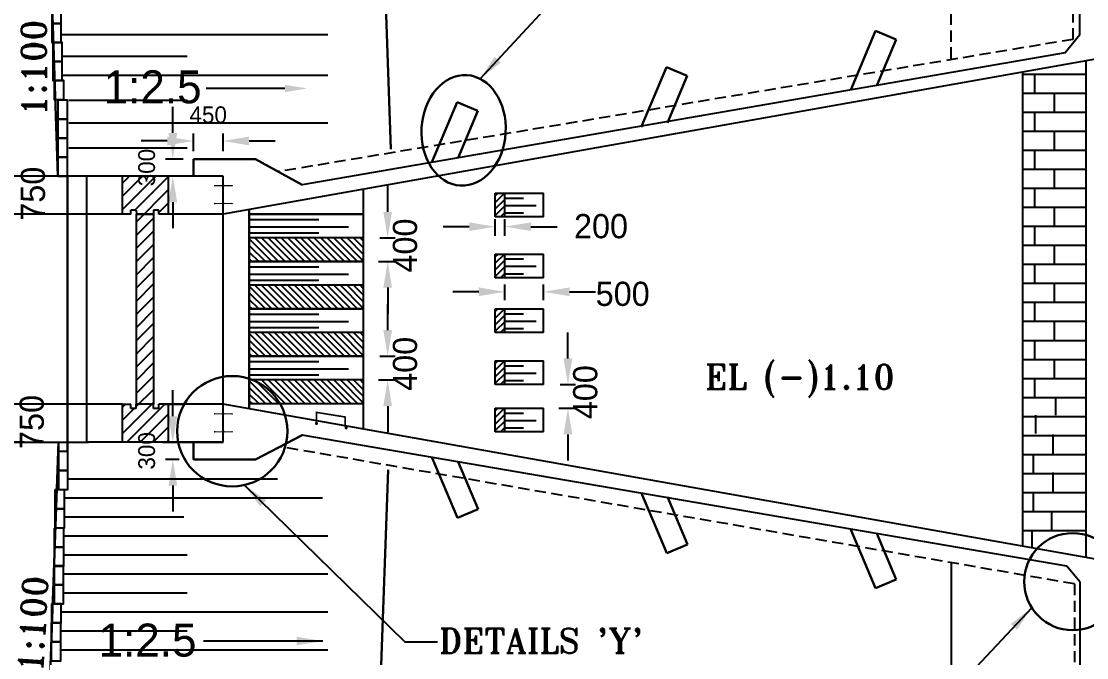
# Model space of a CAD drawing. Extents: x -1206532 to 786809, y -4288605 to 172932.
# Drawn here: x -800876 to -786576, y -4231828 to -4223292 of the extents above; entities that cross this region are included whole.
import ezdxf

# ---------------------------------------------------------------- set-up
doc = ezdxf.new("R2010")
doc.units = 0
doc.header["$LTSCALE"] = 300
doc.header["$MEASUREMENT"] = 0
doc.linetypes.add('DASHED', pattern=[0.75, 0.5, -0.25])
doc.layers.get('DEFPOINTS').update_dxf_attribs({"linetype": 'CONTINUOUS'})
doc.layers.add('LINE', color=7, linetype='CONTINUOUS')
doc.layers.add('Other line', color=7, linetype='CONTINUOUS', lineweight=15)
doc.styles.add('BIG', font='ROMANT.SHX')
doc.dimstyles.new('3', dxfattribs={"dimtxt": 225, "dimasz": 350, "dimexe": 100, "dimexo": 25, "dimgap": 9, "dimtad": 0, "dimdec": 0, "dimzin": 0, "dimdsep": 46, "dimtxsty": 'Standard', "dimcen": 0, "dimclrd": 5, "dimclre": 6, "dimclrt": 1, "dimadec": 0, "dimazin": 0, "dimtfac": 1, "dimtdec": 0, "dimtofl": 0, "dimtmove": 2, "dimatfit": 3, "dimfxl": 1, "dimtolj": 1, "dimtzin": 0, "dimarcsym": 0})

# ---------------------------------------------------------------- blocks, each defined once
blk = doc.blocks.new('*D537')
at = {"layer": 'DEFPOINTS', "color": 0, "lineweight": 30}
for p in [(-801046, -4228429), (-800812, -4228429), (-800812, -4228939)]:
    blk.add_point(p, dxfattribs=at)
at = {"layer": 'LINE', "color": 0, "lineweight": -2}
for p, q in [((-801046, -4228079), (-801046, -4227729)), ((-800837, -4228429), (-801146, -4228429)), ((-800837, -4228939), (-801146, -4228939)), ((-801046, -4229289), (-801046, -4229639))]:
    blk.add_line(p, q, dxfattribs=at)
at = {"layer": 'LINE', "color": 0, "lineweight": 30}
for points in [[(-801104, -4228079), (-800987, -4228079), (-801046, -4228429)], [(-801104, -4229289), (-800987, -4229289), (-801046, -4228939)]]:
    blk.add_solid(points, dxfattribs=at)
at = {"layer": 'LINE', "color": 0, "insert": (-800734, -4228666), "char_height": 325, "attachment_point": 5, "rotation": 90}
blk.add_mtext('\\A1;750', dxfattribs=at)
blk = doc.blocks.new('*D538')
at = {"layer": 'DEFPOINTS', "color": 0, "lineweight": 30}
for p in [(-801030, -4225369), (-800796, -4225369), (-800796, -4225879)]:
    blk.add_point(p, dxfattribs=at)
at = {"layer": 'LINE', "color": 0, "lineweight": -2}
for p, q in [((-801030, -4225019), (-801030, -4224669)), ((-800821, -4225369), (-801130, -4225369)), ((-800821, -4225879), (-801130, -4225879)), ((-801030, -4226229), (-801030, -4226579))]:
    blk.add_line(p, q, dxfattribs=at)
at = {"layer": 'LINE', "color": 0, "lineweight": 30}
for points in [[(-801088, -4225019), (-800972, -4225019), (-801030, -4225369)], [(-801088, -4226229), (-800972, -4226229), (-801030, -4225879)]]:
    blk.add_solid(points, dxfattribs=at)
at = {"layer": 'LINE', "color": 0, "insert": (-800718, -4225605), "char_height": 325, "attachment_point": 5, "rotation": 90}
blk.add_mtext('\\A1;750', dxfattribs=at)
blk = doc.blocks.new('*D521')
at = {"layer": 'DEFPOINTS', "color": 0, "lineweight": 30}
for p in [(-796089, -4227785), (-795958, -4227785), (-796106, -4228103)]:
    blk.add_point(p, dxfattribs=at)
at = {"layer": 'LINE', "color": 0, "lineweight": -2}
for p, q in [((-795958, -4227435), (-795958, -4227085)), ((-796064, -4227785), (-795858, -4227785)), ((-796081, -4228103), (-795858, -4228103)), ((-795958, -4228453), (-795958, -4228803))]:
    blk.add_line(p, q, dxfattribs=at)
at = {"layer": 'LINE', "color": 0, "lineweight": 30}
for points in [[(-796017, -4227435), (-795900, -4227435), (-795958, -4227785)], [(-796017, -4228453), (-795900, -4228453), (-795958, -4228103)]]:
    blk.add_solid(points, dxfattribs=at)
at = {"layer": 'LINE', "color": 0, "insert": (-795724, -4227887), "char_height": 325, "attachment_point": 5, "rotation": 90}
blk.add_mtext('\\A1;400', dxfattribs=at)
blk = doc.blocks.new('*D672')
at = {"layer": 'DEFPOINTS', "color": 0, "lineweight": 30}
for p in [(-794385, -4226047), (-794514, -4226196), (-794385, -4226196)]:
    blk.add_point(p, dxfattribs=at)
at = {"layer": 'LINE', "color": 0, "lineweight": -2}
for p, q in [((-794864, -4226047), (-795214, -4226047)), ((-794514, -4226171), (-794514, -4225947)), ((-794385, -4226171), (-794385, -4225947)), ((-794035, -4226047), (-793685, -4226047))]:
    blk.add_line(p, q, dxfattribs=at)
at = {"layer": 'LINE', "color": 0, "lineweight": 30}
for points in [[(-794864, -4225989), (-794864, -4226105), (-794514, -4226047)], [(-794035, -4225989), (-794035, -4226105), (-794385, -4226047)]]:
    blk.add_solid(points, dxfattribs=at)
at = {"layer": 'LINE', "color": 0, "insert": (-793095, -4226042), "char_height": 325, "attachment_point": 5}
blk.add_mtext('\\A1;200', dxfattribs=at)
blk = doc.blocks.new('*D673')
at = {"layer": 'DEFPOINTS', "color": 0, "lineweight": 30}
for p in [(-793867, -4226921), (-794385, -4227058), (-793867, -4227058)]:
    blk.add_point(p, dxfattribs=at)
at = {"layer": 'LINE', "color": 0, "lineweight": -2}
for p, q in [((-794735, -4226921), (-795085, -4226921)), ((-794385, -4227033), (-794385, -4226821)), ((-793867, -4227033), (-793867, -4226821)), ((-793517, -4226921), (-793167, -4226921))]:
    blk.add_line(p, q, dxfattribs=at)
at = {"layer": 'LINE', "color": 0, "lineweight": 30}
for points in [[(-794735, -4226862), (-794735, -4226979), (-794385, -4226921)], [(-793517, -4226862), (-793517, -4226979), (-793867, -4226921)]]:
    blk.add_solid(points, dxfattribs=at)
at = {"layer": 'LINE', "color": 0, "insert": (-792804, -4226950), "char_height": 325, "attachment_point": 5}
blk.add_mtext('\\A1;500', dxfattribs=at)
blk = doc.blocks.new('*D708')
at = {"layer": 'DEFPOINTS', "color": 0, "lineweight": 30}
for p in [(-798168, -4224897), (-798566, -4225057), (-798168, -4225061)]:
    blk.add_point(p, dxfattribs=at)
at = {"layer": 'Other line', "color": 0, "linetype": 'ByBlock', "lineweight": -2}
for p, q in [((-798566, -4225032), (-798566, -4224797)), ((-798168, -4225036), (-798168, -4224797))]:
    blk.add_line(p, q, dxfattribs=at)
at = {"layer": 'Other line', "linetype": 'ByBlock', "lineweight": -2}
for p, q in [((-798916, -4224897), (-799266, -4224897)), ((-797818, -4224897), (-797468, -4224897))]:
    blk.add_line(p, q, dxfattribs=at)
at = {"layer": 'Other line', "lineweight": 30}
for points in [[(-798916, -4224839), (-798916, -4224956), (-798566, -4224897)], [(-797818, -4224839), (-797818, -4224956), (-798168, -4224897)]]:
    blk.add_solid(points, dxfattribs=at)
at = {"layer": 'Other line', "color": 0, "lineweight": 30, "insert": (-798367, -4224547), "char_height": 225, "attachment_point": 5}
blk.add_mtext('\\A1;450', dxfattribs=at)
blk = doc.blocks.new('*D709')
at = {"layer": 'DEFPOINTS', "color": 0, "lineweight": 30}
for p in [(-798680, -4225140), (-798842, -4225369), (-798566, -4225369)]:
    blk.add_point(p, dxfattribs=at)
at = {"layer": 'Other line', "linetype": 'ByBlock', "lineweight": -2}
for p, q in [((-798842, -4224790), (-798842, -4224440)), ((-798842, -4225719), (-798842, -4226069))]:
    blk.add_line(p, q, dxfattribs=at)
at = {"layer": 'Other line', "color": 0, "linetype": 'ByBlock', "lineweight": -2}
for p, q in [((-798705, -4225140), (-798942, -4225140)), ((-798591, -4225369), (-798942, -4225369))]:
    blk.add_line(p, q, dxfattribs=at)
at = {"layer": 'Other line', "lineweight": 30}
for points in [[(-798900, -4224790), (-798783, -4224790), (-798842, -4225140)], [(-798900, -4225719), (-798783, -4225719), (-798842, -4225369)]]:
    blk.add_solid(points, dxfattribs=at)
at = {"layer": 'Other line', "color": 0, "lineweight": 30, "insert": (-799192, -4225254), "char_height": 225, "attachment_point": 5, "rotation": 90}
blk.add_mtext('\\A1;300', dxfattribs=at)
blk = doc.blocks.new('*D712')
at = {"layer": 'DEFPOINTS', "color": 0, "lineweight": 30}
for p in [(-798680, -4228939), (-798842, -4229169), (-798734, -4229169)]:
    blk.add_point(p, dxfattribs=at)
at = {"layer": 'Other line', "linetype": 'ByBlock', "lineweight": -2}
for p, q in [((-798842, -4228589), (-798842, -4228239)), ((-798842, -4229519), (-798842, -4229869))]:
    blk.add_line(p, q, dxfattribs=at)
at = {"layer": 'Other line', "color": 0, "linetype": 'ByBlock', "lineweight": -2}
for p, q in [((-798705, -4228939), (-798942, -4228939)), ((-798759, -4229169), (-798942, -4229169))]:
    blk.add_line(p, q, dxfattribs=at)
at = {"layer": 'Other line', "lineweight": 30}
for points in [[(-798900, -4228589), (-798783, -4228589), (-798842, -4228939)], [(-798900, -4229519), (-798783, -4229519), (-798842, -4229169)]]:
    blk.add_solid(points, dxfattribs=at)
at = {"layer": 'Other line', "color": 0, "lineweight": 30, "insert": (-799192, -4229054), "char_height": 225, "attachment_point": 5, "rotation": 90}
blk.add_mtext('\\A1;300', dxfattribs=at)
blk = doc.blocks.new('*D716')
at = {"layer": 'DEFPOINTS', "color": 0, "lineweight": 30}
for p in [(-796089, -4226198), (-795958, -4226198), (-796106, -4226515)]:
    blk.add_point(p, dxfattribs=at)
at = {"layer": 'LINE', "color": 0, "lineweight": -2}
for p, q in [((-795958, -4225848), (-795958, -4225498)), ((-796064, -4226198), (-795858, -4226198)), ((-796081, -4226515), (-795858, -4226515)), ((-795958, -4226865), (-795958, -4227215))]:
    blk.add_line(p, q, dxfattribs=at)
at = {"layer": 'LINE', "color": 0, "lineweight": 30}
for points in [[(-796017, -4225848), (-795900, -4225848), (-795958, -4226198)], [(-796017, -4226865), (-795900, -4226865), (-795958, -4226515)]]:
    blk.add_solid(points, dxfattribs=at)
at = {"layer": 'LINE', "color": 0, "insert": (-795724, -4226300), "char_height": 325, "attachment_point": 5, "rotation": 90}
blk.add_mtext('\\A1;400', dxfattribs=at)
blk = doc.blocks.new('*D719')
at = {"layer": 'DEFPOINTS', "color": 0, "lineweight": 30}
for p in [(-793670, -4228165), (-793539, -4228165), (-793688, -4228483)]:
    blk.add_point(p, dxfattribs=at)
at = {"layer": 'LINE', "color": 0, "lineweight": -2}
for p, q in [((-793539, -4227815), (-793539, -4227465)), ((-793645, -4228165), (-793439, -4228165)), ((-793663, -4228483), (-793439, -4228483)), ((-793539, -4228833), (-793539, -4229183))]:
    blk.add_line(p, q, dxfattribs=at)
at = {"layer": 'LINE', "color": 0, "lineweight": 30}
for points in [[(-793598, -4227815), (-793481, -4227815), (-793539, -4228165)], [(-793598, -4228833), (-793481, -4228833), (-793539, -4228483)]]:
    blk.add_solid(points, dxfattribs=at)
at = {"layer": 'LINE', "color": 0, "insert": (-793305, -4228267), "char_height": 325, "attachment_point": 5, "rotation": 90}
blk.add_mtext('\\A1;400', dxfattribs=at)

msp = doc.modelspace()

# ---------------------------------------------------------------- hatches: boundary and pattern name
at = {"layer": 'LINE'}
h = msp.add_hatch(dxfattribs=at)
h.set_pattern_fill('ANSI31', color=0, scale=1000, style=0)
h.set_pattern_definition([(225, (-1675339, -6939231.47), (88.3883476, -88.3883476), [])])
h.paths.add_polyline_path([(-799101.824, -4228485.743), (-799101.824, -4228429.441), (-799331.813, -4228429.441), (-799331.813, -4228485.743), (-799404.713, -4228485.743), (-799404.713, -4228429.441), (-799521.248, -4228429.441), (-799521.248, -4228939.441), (-798902.639, -4228939.441), (-798902.639, -4228429.441), (-799028.924, -4228429.441), (-799028.924, -4228485.743)])
h.paths.add_polyline_path([(-799331.437, -4228429.441), (-799101.824, -4228429.441), (-799101.824, -4225878.941), (-799331.437, -4225878.941)])
h.paths.add_polyline_path([(-799521.248, -4225878.941), (-799404.713, -4225878.941), (-799404.713, -4225826.767), (-799331.813, -4225826.767), (-799331.437, -4225878.941), (-799101.824, -4225878.941), (-799101.824, -4225826.767), (-799028.924, -4225826.767), (-799028.924, -4225878.941), (-798902.639, -4225878.941), (-798902.639, -4225368.941), (-799521.248, -4225368.941)])
h = msp.add_hatch(dxfattribs=at)
h.set_pattern_fill('ANSI31', color=0, scale=500, style=0)
h.set_pattern_definition([(315, (63337.64, -7129489.4), (-44.1941738, -44.1941738), [])])
h.paths.add_polyline_path([(-796285.646, -4226197.981), (-797815.646, -4226197.981), (-797815.646, -4226515.456), (-796285.646, -4226515.456)])
h = msp.add_hatch(dxfattribs=at)
h.set_pattern_fill('ANSI31', color=0, scale=500, style=0)
h.set_pattern_definition([(315, (63337.64, -7130124.35), (-44.1941738, -44.1941738), [])])
h.paths.add_polyline_path([(-796285.646, -4226832.932), (-797815.646, -4226832.932), (-797815.646, -4227150.408), (-796285.646, -4227150.408)])
h = msp.add_hatch(dxfattribs=at)
h.set_pattern_fill('ANSI31', color=0, scale=500, style=0)
h.set_pattern_definition([(315, (63337.64, -7130759.304), (-44.1941738, -44.1941738), [])])
h.paths.add_polyline_path([(-796285.646, -4227467.883), (-797815.646, -4227467.883), (-797815.646, -4227785.359), (-796285.646, -4227785.359)])
h = msp.add_hatch(dxfattribs=at)
h.set_pattern_fill('ANSI31', color=0, scale=500, style=0)
h.set_pattern_definition([(315, (63337.64, -7131394.255), (-44.1941738, -44.1941738), [])])
h.paths.add_polyline_path([(-796285.646, -4228102.835), (-797815.646, -4228102.835), (-797815.646, -4228420.31), (-796285.646, -4228420.31)])

# ---------------------------------------------------------------- linework, layer by layer
at = {"layer": 'LINE', "color": 0, "linetype": 'DASHED'}
for p, q in [((-788394.571, -4223790.598), (-788394.571, -4218158.725)), ((-786758.528, -4223534.419), (-786758.528, -4218158.725)), ((-786758.528, -4223534.419), (-797427.234, -4225308.934)), ((-786738.921, -4230839.8), (-797387.018, -4228999.424)), ((-786738.921, -4230839.8), (-786738.921, -4236507.929))]:
    msp.add_line(p, q, dxfattribs=at)
at = {"layer": 'LINE', "color": 0}
for p, q in [((-786669.339, -4223474.943), (-786669.339, -4218158.725)), ((-800339.856, -4223467.395), (-796762.736, -4223467.395)), ((-786669.339, -4223474.943), (-786866.376, -4223713.366)), ((-800326.355, -4223760.248), (-798650.531, -4223760.248)), ((-786866.376, -4223713.366), (-797105.58, -4225487.165)), ((-786456.839, -4223801.169), (-798167.914, -4225878.941)), ((-786584.016, -4227856.988), (-786584.016, -4223823.733)), ((-800326.355, -4224015.248), (-796762.736, -4224015.248)), ((-787434.016, -4227856.988), (-787434.016, -4223974.539)), ((-787434.016, -4224001.493), (-786584.016, -4224001.493)), ((-787274.582, -4224256.493), (-787274.582, -4224001.493)), ((-797336.866, -4224193.442), (-798394.013, -4224193.442)), ((-800238.41, -4224349.191), (-798650.531, -4224349.191)), ((-787434.016, -4224256.493), (-786584.016, -4224256.493)), ((-787009.893, -4224511.493), (-787009.893, -4224256.493)), ((-787434.016, -4224511.493), (-786584.016, -4224511.493)), ((-787274.582, -4224766.493), (-787274.582, -4224511.493)), ((-800238.41, -4224654.479), (-796762.736, -4224654.479)), ((-787434.016, -4224766.493), (-786584.016, -4224766.493)), ((-787009.893, -4225021.493), (-787009.893, -4224766.493)), ((-800238.41, -4224988.421), (-798650.531, -4224988.421)), ((-787434.016, -4225021.493), (-786584.016, -4225021.493)), ((-787274.582, -4225276.493), (-787274.582, -4225021.493)), ((-799994.713, -4225368.941), (-804134.213, -4225368.941)), ((-798167.914, -4225368.941), (-799994.713, -4225368.941)), ((-799994.713, -4228939.441), (-799994.713, -4225368.941)), ((-799521.248, -4225368.941), (-799521.248, -4225878.941)), ((-798902.639, -4225368.941), (-799521.248, -4225368.941)), ((-798902.639, -4225368.941), (-798902.639, -4225878.941)), ((-798167.914, -4228939.441), (-798167.914, -4225368.941)), ((-787434.016, -4225276.493), (-786584.016, -4225276.493)), ((-787009.893, -4225531.493), (-787009.893, -4225276.493)), ((-796285.646, -4225545.037), (-796285.646, -4228763.391)), ((-794390.765, -4225597.881), (-794513.857, -4225720.973)), ((-794479.154, -4225597.881), (-794513.857, -4225632.585)), ((-794513.857, -4225597.881), (-793866.821, -4225597.881)), ((-794513.857, -4225915.357), (-794513.857, -4225597.881)), ((-794385.045, -4225915.357), (-794385.045, -4225597.881)), ((-793866.821, -4225915.357), (-793866.821, -4225597.881)), ((-787434.016, -4225531.493), (-786584.016, -4225531.493)), ((-787274.582, -4225786.493), (-787274.582, -4225531.493)), ((-794385.045, -4225680.549), (-794513.857, -4225809.362)), ((-794385.045, -4225768.937), (-794513.857, -4225897.75)), ((-794385.045, -4225662.968), (-794135.346, -4225662.968)), ((-794385.045, -4225762.218), (-793964.182, -4225762.218)), ((-787434.016, -4225786.493), (-786584.016, -4225786.493)), ((-787009.893, -4226041.493), (-787009.893, -4225786.493)), ((-799994.713, -4225878.941), (-804134.213, -4225878.941)), ((-799521.248, -4225878.941), (-799994.713, -4225878.941)), ((-799404.713, -4225878.941), (-799521.248, -4225878.941)), ((-799331.813, -4225826.767), (-799404.713, -4225826.767)), ((-799404.713, -4225878.941), (-799404.713, -4225826.767)), ((-799331.813, -4225826.767), (-799331.437, -4225878.941)), ((-799101.824, -4225878.941), (-799331.437, -4225878.941)), ((-799028.924, -4225826.767), (-799101.824, -4225826.767)), ((-799101.824, -4225826.767), (-799101.824, -4225878.941)), ((-799028.924, -4225878.941), (-799028.924, -4225826.767)), ((-798902.639, -4225878.941), (-799028.924, -4225878.941)), ((-798167.914, -4225878.941), (-798902.639, -4225878.941)), ((-797815.646, -4227856.988), (-797815.646, -4225816.441)), ((-797815.646, -4228491.94), (-797815.646, -4225816.441)), ((-797815.646, -4228491.94), (-797815.646, -4225816.441)), ((-797815.646, -4228491.94), (-797815.646, -4225816.441)), ((-797815.646, -4225816.441), (-797815.646, -4227100.941)), ((-797815.646, -4228491.94), (-797815.646, -4225816.441)), ((-797815.646, -4228491.94), (-797815.646, -4225816.441)), ((-797815.646, -4227856.988), (-797815.646, -4225816.489)), ((-797815.646, -4228491.94), (-797815.646, -4225816.489)), ((-797815.646, -4228491.94), (-797815.646, -4225816.489)), ((-797815.646, -4225816.489), (-797815.646, -4227099.044)), ((-797815.646, -4228491.94), (-797815.646, -4225816.489)), ((-796285.646, -4225880.505), (-797815.646, -4225880.505)), ((-797815.646, -4225880.505), (-796285.646, -4225880.505)), ((-793866.821, -4225915.357), (-794513.857, -4225915.357)), ((-794385.045, -4225857.326), (-794443.076, -4225915.357)), ((-794385.045, -4225861.468), (-794135.346, -4225861.468)), ((-797815.646, -4225949.059), (-796882.448, -4225949.059)), ((-797815.646, -4226050.423), (-796484.328, -4226050.423)), ((-787434.016, -4226041.493), (-786584.016, -4226041.493)), ((-787274.582, -4226296.493), (-787274.582, -4226041.493)), ((-797815.646, -4226129.129), (-796882.448, -4226129.129)), ((-796285.646, -4226197.981), (-797815.646, -4226197.981)), ((-787434.016, -4226296.493), (-786584.016, -4226296.493)), ((-787009.893, -4226551.493), (-787009.893, -4226296.493)), ((-794390.765, -4226413.772), (-794513.857, -4226536.864)), ((-794479.154, -4226413.772), (-794513.857, -4226448.476)), ((-794513.857, -4226413.772), (-793866.821, -4226413.772)), ((-794513.857, -4226731.247), (-794513.857, -4226413.772)), ((-794385.045, -4226496.44), (-794513.857, -4226625.252)), ((-794385.045, -4226731.247), (-794385.045, -4226413.772)), ((-794385.045, -4226478.859), (-794135.346, -4226478.859)), ((-793866.821, -4226731.247), (-793866.821, -4226413.772)), ((-796285.646, -4226515.456), (-797815.646, -4226515.456)), ((-797815.646, -4226515.456), (-796285.646, -4226515.456)), ((-797815.646, -4226584.01), (-796882.448, -4226584.01)), ((-794385.045, -4226584.828), (-794513.857, -4226713.641)), ((-794385.045, -4226578.109), (-793964.182, -4226578.109)), ((-787434.016, -4226551.493), (-786584.016, -4226551.493)), ((-787274.582, -4226806.493), (-787274.582, -4226551.493)), ((-797815.646, -4226685.374), (-796484.328, -4226685.374)), ((-797815.646, -4226764.081), (-796882.448, -4226764.081)), ((-793866.821, -4226731.247), (-794513.857, -4226731.247)), ((-794385.045, -4226673.216), (-794443.076, -4226731.247)), ((-794385.045, -4226677.359), (-794135.346, -4226677.359)), ((-796285.646, -4226832.932), (-797815.646, -4226832.932)), ((-787434.016, -4226806.493), (-786584.016, -4226806.493)), ((-787434.016, -4226806.493), (-786584.016, -4226806.493)), ((-787009.893, -4227061.493), (-787009.893, -4226806.493)), ((-787434.016, -4227061.493), (-786584.016, -4227061.493)), ((-787274.582, -4227316.493), (-787274.582, -4227061.493)), ((-797815.646, -4228491.94), (-797815.646, -4227099.044)), ((-797815.646, -4228491.94), (-797815.646, -4227100.941)), ((-797815.646, -4227100.941), (-797815.646, -4228491.94)), ((-796285.646, -4227150.408), (-797815.646, -4227150.408)), ((-797815.646, -4227150.408), (-796285.646, -4227150.408)), ((-797815.646, -4227216.872), (-797815.646, -4228491.94)), ((-797815.646, -4227218.961), (-796882.448, -4227218.961)), ((-794390.765, -4227150.408), (-794513.857, -4227273.5)), ((-794479.154, -4227150.408), (-794513.857, -4227185.111)), ((-794513.857, -4227150.408), (-793866.821, -4227150.408)), ((-794513.857, -4227467.883), (-794513.857, -4227150.408)), ((-794385.045, -4227467.883), (-794385.045, -4227150.408)), ((-794385.045, -4227215.495), (-794135.346, -4227215.495)), ((-793866.821, -4227467.883), (-793866.821, -4227150.408)), ((-797815.646, -4227320.325), (-796484.328, -4227320.325)), ((-794385.045, -4227233.075), (-794513.857, -4227361.888)), ((-794385.045, -4227321.464), (-794513.857, -4227450.277)), ((-794385.045, -4227314.745), (-793964.182, -4227314.745)), ((-787434.016, -4227316.493), (-786584.016, -4227316.493)), ((-787434.016, -4227316.493), (-786584.016, -4227316.493)), ((-787009.893, -4227571.493), (-787009.893, -4227316.493)), ((-797815.646, -4227399.032), (-796882.448, -4227399.032)), ((-796285.646, -4227467.883), (-797815.646, -4227467.883)), ((-793866.821, -4227467.883), (-794513.857, -4227467.883)), ((-794385.045, -4227409.852), (-794443.076, -4227467.883)), ((-794385.045, -4227413.994), (-794135.346, -4227413.994)), ((-787434.016, -4227571.493), (-786584.016, -4227571.493)), ((-787274.582, -4227826.493), (-787274.582, -4227571.493)), ((-796285.646, -4227785.359), (-797815.646, -4227785.359)), ((-797815.646, -4227785.359), (-796285.646, -4227785.359)), ((-797815.646, -4227853.913), (-796882.448, -4227853.913)), ((-797815.646, -4228491.94), (-797815.646, -4227856.988)), ((-797815.646, -4228491.94), (-797815.646, -4227856.988)), ((-794390.765, -4227847.936), (-794513.857, -4227971.028)), ((-794479.154, -4227847.936), (-794513.857, -4227882.639)), ((-794513.857, -4227847.936), (-793866.821, -4227847.936)), ((-794513.857, -4228165.411), (-794513.857, -4227847.936)), ((-794385.045, -4227930.603), (-794513.857, -4228059.416)), ((-794385.045, -4228165.411), (-794385.045, -4227847.936)), ((-794385.045, -4227913.022), (-794135.346, -4227913.022)), ((-793866.821, -4228165.411), (-793866.821, -4227847.936)), ((-787434.016, -4227826.493), (-786584.016, -4227826.493)), ((-787434.016, -4227826.493), (-786584.016, -4227826.493)), ((-787434.016, -4230333.842), (-787434.016, -4227856.988)), ((-787009.893, -4228081.493), (-787009.893, -4227826.493)), ((-786584.016, -4230484.648), (-786584.016, -4227856.988)), ((-797815.646, -4227955.277), (-796484.328, -4227955.277)), ((-797815.646, -4228033.983), (-796882.448, -4228033.983)), ((-794385.045, -4228018.992), (-794513.857, -4228147.804)), ((-794385.045, -4228012.272), (-793964.182, -4228012.272)), ((-787434.016, -4228081.493), (-786584.016, -4228081.493)), ((-787274.582, -4228336.493), (-787274.582, -4228081.493)), ((-796285.646, -4228102.835), (-797815.646, -4228102.835)), ((-793866.821, -4228165.411), (-794513.857, -4228165.411)), ((-794385.045, -4228107.38), (-794443.076, -4228165.411)), ((-794385.045, -4228111.522), (-794135.346, -4228111.522)), ((-787434.016, -4228336.493), (-786584.016, -4228336.493)), ((-786992.247, -4228577.152), (-786992.247, -4228336.493)), ((-799521.248, -4228429.441), (-804559.213, -4228429.441)), ((-799537.838, -4228429.441), (-799994.713, -4228429.441)), ((-799521.248, -4228429.441), (-799404.713, -4228429.441)), ((-799521.248, -4228429.441), (-799521.248, -4228939.441)), ((-799404.713, -4228485.743), (-799404.713, -4228429.441)), ((-799331.813, -4228485.743), (-799404.713, -4228485.743)), ((-799101.824, -4228429.441), (-799331.813, -4228429.441)), ((-799331.813, -4228485.743), (-799331.813, -4228429.441)), ((-799101.824, -4228485.743), (-799101.824, -4228429.441)), ((-799028.924, -4228485.743), (-799101.824, -4228485.743)), ((-798902.639, -4228429.441), (-799028.924, -4228429.441)), ((-799028.924, -4228485.743), (-799028.924, -4228429.441)), ((-798974.713, -4228429.441), (-798719.713, -4228429.441)), ((-798719.713, -4228429.441), (-798902.639, -4228429.441)), ((-798167.914, -4228429.441), (-798902.639, -4228429.441)), ((-798902.639, -4228429.441), (-798902.639, -4228939.441)), ((-786456.839, -4230507.212), (-798167.914, -4228429.441)), ((-797815.646, -4228420.31), (-796285.646, -4228420.31)), ((-794390.765, -4228482.887), (-794513.857, -4228605.979)), ((-794479.154, -4228482.887), (-794513.857, -4228517.591)), ((-794513.857, -4228482.887), (-793866.821, -4228482.887)), ((-794513.857, -4228800.363), (-794513.857, -4228482.887)), ((-794385.045, -4228800.363), (-794385.045, -4228482.887)), ((-793866.821, -4228800.363), (-793866.821, -4228482.887)), ((-794385.045, -4228565.555), (-794513.857, -4228694.367)), ((-794385.045, -4228653.943), (-794513.857, -4228782.756)), ((-794385.045, -4228547.974), (-794135.346, -4228547.974)), ((-794385.045, -4228647.224), (-793964.182, -4228647.224)), ((-787434.016, -4228591.493), (-786584.016, -4228591.493)), ((-787256.936, -4228823.391), (-787256.936, -4228577.152)), ((-796285.646, -4228687.044), (-796285.646, -4228763.391)), ((-793866.821, -4228800.363), (-794513.857, -4228800.363)), ((-794385.045, -4228742.331), (-794443.076, -4228800.363)), ((-794385.045, -4228746.474), (-794135.346, -4228746.474)), ((-805567.33, -4228939.441), (-799973.463, -4228939.441)), ((-799080.963, -4228939.441), (-799994.713, -4228939.441)), ((-799080.963, -4228939.441), (-799867.213, -4228939.441)), ((-798902.639, -4228939.441), (-799521.248, -4228939.441)), ((-798167.914, -4228939.441), (-799080.963, -4228939.441)), ((-798974.713, -4228939.441), (-798167.914, -4228939.441)), ((-786843.289, -4230598.739), (-797105.58, -4228841.616)), ((-787434.016, -4228846.493), (-786584.016, -4228846.493)), ((-787027.906, -4229100.173), (-787027.906, -4228836.346)), ((-787434.016, -4229101.493), (-786584.016, -4229101.493)), ((-787292.596, -4229346.411), (-787292.596, -4229100.173)), ((-787434.016, -4229356.493), (-786584.016, -4229356.493)), ((-787027.906, -4229610.238), (-787027.906, -4229346.411)), ((-800249.713, -4229428.35), (-797436.267, -4229428.35)), ((-787434.016, -4229611.493), (-786584.016, -4229611.493)), ((-787292.596, -4229856.477), (-787292.596, -4229610.238)), ((-800296.667, -4229683.35), (-796832.768, -4229683.35)), ((-800296.667, -4229938.35), (-798692.358, -4229938.35)), ((-787434.016, -4229866.493), (-786584.016, -4229866.493)), ((-787045.552, -4230120.304), (-787045.552, -4229856.477)), ((-800306.32, -4230193.35), (-796762.736, -4230193.35)), ((-787434.016, -4230121.493), (-786584.016, -4230121.493)), ((-787310.242, -4230355.802), (-787310.242, -4230120.304)), ((-800306.32, -4230448.35), (-798650.531, -4230448.35)), ((-788394.571, -4230559.675), (-788394.571, -4236507.929)), ((-786669.339, -4230809.226), (-786843.289, -4230598.739)), ((-800309.245, -4230703.35), (-796762.736, -4230703.35)), ((-786669.339, -4230809.226), (-786669.339, -4236507.929)), ((-800309.245, -4230958.35), (-798650.531, -4230958.35)), ((-800341.549, -4231213.35), (-796762.736, -4231213.35)), ((-800345.544, -4231468.35), (-798650.531, -4231468.35)), ((-800345.544, -4231723.35), (-796762.736, -4231723.35))]:
    msp.add_line(p, q, dxfattribs=at)
for points in [[(-800467.356, -4223065.268), (-800467.356, -4223320.268), (-800339.856, -4223320.268), (-800339.856, -4223065.268), (-800467.356, -4223065.268)], [(-800467.356, -4223320.268), (-800467.356, -4223575.268), (-800339.856, -4223575.268), (-800339.856, -4223320.268), (-800467.356, -4223320.268)], [(-800453.855, -4223575.148), (-800453.855, -4223830.148), (-800326.355, -4223830.148), (-800326.355, -4223575.148), (-800453.855, -4223575.148)], [(-800453.855, -4223830.148), (-800453.855, -4224085.148), (-800326.355, -4224085.148), (-800326.355, -4223830.148), (-800453.855, -4223830.148)], [(-800433.165, -4224086.846), (-800433.165, -4224341.846), (-800305.665, -4224341.846), (-800305.665, -4224086.846), (-800433.165, -4224086.846)], [(-800383.474, -4224348.941), (-800383.474, -4224603.941), (-800255.974, -4224603.941), (-800255.974, -4224348.941), (-800383.474, -4224348.941)], [(-800383.474, -4224603.941), (-800383.474, -4224858.941), (-800255.974, -4224858.941), (-800255.974, -4224603.941), (-800383.474, -4224603.941)], [(-800383.474, -4224858.941), (-800383.474, -4225113.941), (-800255.974, -4225113.941), (-800255.974, -4224858.941), (-800383.474, -4224858.941)], [(-800383.474, -4225113.941), (-800383.474, -4225368.941), (-800255.974, -4225368.941), (-800255.974, -4225113.941), (-800383.474, -4225113.941)], [(-800377.213, -4228939.441), (-800377.213, -4229317.851), (-800249.713, -4229317.851), (-800249.713, -4229062.851)], [(-800377.213, -4229062.851), (-800377.213, -4229317.851), (-800249.713, -4229317.851), (-800249.713, -4229062.851), (-800377.213, -4229062.851)], [(-800377.213, -4229317.851), (-800377.213, -4229572.851), (-800249.713, -4229572.851), (-800249.713, -4229317.851), (-800377.213, -4229317.851)], [(-800424.167, -4229577.665), (-800424.167, -4229832.665), (-800296.667, -4229832.665), (-800296.667, -4229577.665), (-800424.167, -4229577.665)], [(-800424.167, -4229832.665), (-800424.167, -4230087.665), (-800296.667, -4230087.665), (-800296.667, -4229832.665), (-800424.167, -4229832.665)], [(-800433.82, -4230088.964), (-800433.82, -4230343.964), (-800306.32, -4230343.964), (-800306.32, -4230088.964), (-800433.82, -4230088.964)], [(-800433.82, -4230343.964), (-800433.82, -4230598.964), (-800306.32, -4230598.964), (-800306.32, -4230343.964), (-800433.82, -4230343.964)], [(-800436.745, -4230597.511), (-800436.745, -4230852.511), (-800309.245, -4230852.511), (-800309.245, -4230597.511), (-800436.745, -4230597.511)], [(-800436.745, -4230852.511), (-800436.745, -4231107.511), (-800309.245, -4231107.511), (-800309.245, -4230852.511), (-800436.745, -4230852.511)], [(-800469.049, -4231106.314), (-800469.049, -4231361.314), (-800341.549, -4231361.314), (-800341.549, -4231106.314), (-800469.049, -4231106.314)], [(-800473.044, -4231360.456), (-800473.044, -4231615.456), (-800345.544, -4231615.456), (-800345.544, -4231360.456), (-800473.044, -4231360.456)], [(-800473.044, -4231615.456), (-800473.044, -4231870.456), (-800345.544, -4231870.456), (-800345.544, -4231615.456), (-800473.044, -4231615.456)]]:
    msp.add_lwpolyline(points, dxfattribs=at)
for points, const_width in [([(-798274.948, -4225497, 1), (-798285.573, -4225497, 1)], 10.625), ([(-798155.434, -4225497, 1), (-798171.584, -4225497, 1)], 16.15), ([(-798041.446, -4225497, 1), (-798052.071, -4225497, 1)], 10.625), ([(-798274.948, -4225737, 1), (-798285.573, -4225737, 1)], 10.625), ([(-798155.434, -4225737, 1), (-798171.584, -4225737, 1)], 16.15), ([(-798041.446, -4225737, 1), (-798052.071, -4225737, 1)], 10.625), ([(-798274.948, -4228557.5, 1), (-798285.573, -4228557.5, 1)], 10.625), ([(-798155.434, -4228557.5, 1), (-798171.584, -4228557.5, 1)], 16.15), ([(-798041.446, -4228557.5, 1), (-798052.071, -4228557.5, 1)], 10.625), ([(-798274.948, -4228797.5, 1), (-798285.573, -4228797.5, 1)], 10.625), ([(-798155.434, -4228797.5, 1), (-798171.584, -4228797.5, 1)], 16.15), ([(-798041.446, -4228797.5, 1), (-798052.071, -4228797.5, 1)], 10.625), ([(-796904.107, -4228686.557, 1), (-796925.357, -4228686.557, 1)], 21.25), ([(-796505.945, -4228744.468, 1), (-796527.195, -4228744.468, 1)], 21.25)]:
    msp.add_lwpolyline(points, format="xyb", close=True, dxfattribs=dict(at, const_width=const_width))
for points, const_width in [([(-798052.951, -4225496.824), (-798163.451, -4225496.824), (-798273.951, -4225496.824)], 13.6), ([(-798052.951, -4225736.824), (-798163.451, -4225736.824), (-798273.951, -4225736.824)], 13.6), ([(-798052.951, -4228557.324), (-798163.451, -4228557.324), (-798273.951, -4228557.324)], 13.6), ([(-796912.693, -4228667.104), (-796912.693, -4228537.956), (-796530.193, -4228599.65), (-796530.193, -4228728.798)], 21.25), ([(-798052.951, -4228797.324), (-798163.451, -4228797.324), (-798273.951, -4228797.324)], 13.6)]:
    msp.add_lwpolyline(points, dxfattribs=dict(at, const_width=const_width))
msp.add_lwpolyline([(-799101.824, -4228429.441), (-799331.437, -4228429.441), (-799331.437, -4225878.941), (-799101.824, -4225878.941)], close=True, dxfattribs=at)
at = {"layer": 'LINE', "color": 0, "lineweight": 30}
for centre, radius in [((-798044.647, -4228790.934), 740.545), ((-786764.754, -4230808.379), 651)]:
    msp.add_circle(centre, radius, dxfattribs=at)
msp.add_ellipse((-794939.474, -4224755.09), major_axis=(43.521, 740.92), ratio=0.761645553, dxfattribs=at)
at = {"layer": 'LINE', "color": 0}
msp.add_solid([(-797336.866, -4224143.858), (-797336.866, -4224243.025), (-797039.366, -4224193.442)], dxfattribs=at)
at = {"layer": 'Other line', "color": 0, "lineweight": 30}
for p, q in [((-796078.348, -4220358.292), (-795916.602, -4225006.951)), ((-800545.22, -4220720.282), (-800383.474, -4225368.941)), ((-789744.134, -4224209.479), (-789411.309, -4223419.98)), ((-789134.869, -4223536.518), (-789411.309, -4223419.98)), ((-789394.016, -4224151.244), (-789134.869, -4223536.518)), ((-792554.134, -4224712.843), (-792214.164, -4223906.396)), ((-791937.724, -4224022.934), (-792214.164, -4223906.396)), ((-792204.016, -4224654.608), (-791937.724, -4224022.934)), ((-795364.134, -4225183.066), (-795024.164, -4224376.619)), ((-794747.724, -4224493.156), (-795024.164, -4224376.619)), ((-795014.016, -4225124.831), (-794747.724, -4224493.156)), ((-798565.715, -4225368.941), (-798565.715, -4225139.519)), ((-798565.715, -4225139.519), (-797732.978, -4225139.519)), ((-797732.978, -4225139.519), (-797105.58, -4225487.165)), ((-800255.974, -4225368.941), (-800255.974, -4229062.851)), ((-800545.22, -4233588.099), (-800377.213, -4228939.441)), ((-798565.715, -4228939.441), (-798565.715, -4229168.862)), ((-797732.978, -4229168.862), (-797105.58, -4228841.616)), ((-798565.715, -4229168.862), (-797732.978, -4229168.862)), ((-795365.17, -4229139.044), (-795021.529, -4229954.198)), ((-795014.016, -4229199.736), (-794745.089, -4229837.661)), ((-796118.156, -4233956.859), (-795950.149, -4229308.2)), ((-792555.17, -4229611.885), (-792211.529, -4230427.039)), ((-792204.016, -4229672.577), (-791935.089, -4230310.501)), ((-794745.089, -4229837.661), (-795021.529, -4229954.198)), ((-789745.17, -4230101.308), (-789410.018, -4230896.325)), ((-789394.016, -4230162), (-789133.578, -4230779.788)), ((-791935.089, -4230310.501), (-792211.529, -4230427.039)), ((-789133.578, -4230779.788), (-789410.018, -4230896.325))]:
    msp.add_line(p, q, dxfattribs=at)

# ---------------------------------------------------------------- texts
at = {"layer": 'LINE', "color": 0, "style": 'BIG'}
for rotation, p in [(90, (-800543.276, -4224562.707)), (86.4340318, (-800597.417, -4232029.374))]:
    msp.add_text('1:100', height=331.5, rotation=rotation, dxfattribs=at).set_placement(p)
at = {"layer": 'LINE', "color": 0}
for p in [(-799770.398, -4224392.013), (-799838.853, -4231813.093)]:
    msp.add_text('1:2.5', height=442, dxfattribs=at).set_placement(p)
at = {"layer": 'LINE', "color": 0, "style": 'BIG'}
for s, p in [('EL (-)1.10', (-791697.631, -4228228.549)), ("DETAILS 'Y'", (-795269.842, -4231766.134))]:
    msp.add_text(s, height=331.5, dxfattribs=at).set_placement(p)

# ---------------------------------------------------------------- dimensions: what is measured, and where the dimension line sits
at = {"layer": 'LINE', "color": 0}
for base, p1, p2, text, picture, middle in [((-801030.132, -4225368.941), (-800796.341, -4225878.941), (-800796.341, -4225368.941), '750', '*D538', (-800718.326, -4225605.347)), ((-795958.27, -4226197.981), (-796106.45, -4226515.456), (-796088.566, -4226197.981), '400', '*D716', (-795724.139, -4226299.786)), ((-795958.27, -4227785.359), (-796106.45, -4228102.835), (-796088.566, -4227785.359), '400', '*D521', (-795724.139, -4227887.164)), ((-793539.445, -4228165.411), (-793687.625, -4228482.887), (-793669.741, -4228165.411), '400', '*D719', (-793305.314, -4228267.216)), ((-801045.562, -4228429.441), (-800811.772, -4228939.441), (-800811.772, -4228429.441), '750', '*D537', (-800733.756, -4228665.847))]:
    dim = msp.add_linear_dim(base=base, p1=p1, p2=p2, angle=270, text=text, dimstyle='3', override={"dimtxt": 325, "dimclrd": 0, "dimclre": 0, "dimclrt": 0}, dxfattribs=at)
    dim.commit()
    dim.dimension.update_dxf_attribs({"geometry": picture, "text_midpoint": middle, "dimtype": 160})
for base, p1, p2, text, picture, middle in [((-794385.045, -4226046.933), (-794513.857, -4226195.52), (-794385.045, -4226195.52), '200', '*D672', (-793095.279, -4226041.827)), ((-793866.821, -4226920.673), (-794385.045, -4227057.6), (-793866.821, -4227057.6), '500', '*D673', (-792803.917, -4226949.733))]:
    dim = msp.add_linear_dim(base=base, p1=p1, p2=p2, text=text, dimstyle='3', override={"dimtxt": 325, "dimclrd": 0, "dimclre": 0, "dimclrt": 0}, dxfattribs=at)
    dim.commit()
    dim.dimension.update_dxf_attribs({"geometry": picture, "text_midpoint": middle, "dimtype": 160})
at = {"layer": 'Other line', "color": 0, "lineweight": 30}
for base, p1, p2, picture, middle in [((-798841.679, -4225368.941), (-798679.814, -4225139.519), (-798565.715, -4225368.941), '*D709', (-799191.679, -4225254.23)), ((-798841.679, -4229168.862), (-798679.814, -4228939.441), (-798734, -4229168.862), '*D712', (-799191.679, -4229054.152))]:
    dim = msp.add_linear_dim(base=base, p1=p1, p2=p2, angle=90, text='300', dimstyle='3', override={"dimclrd": 256, "dimclre": 0, "dimclrt": 0, "dimfxl": 700, "dimfxlon": 1}, dxfattribs=at)
    dim.commit()
    dim.dimension.update_dxf_attribs({"geometry": picture, "text_midpoint": middle})
dim = msp.add_linear_dim(base=(-798167.914, -4224897.456), p1=(-798565.715, -4225056.55), p2=(-798167.914, -4225060.916), text='450', dimstyle='3', override={"dimclrd": 256, "dimclre": 0, "dimclrt": 0, "dimfxl": 700, "dimfxlon": 1}, dxfattribs=at)
dim.commit()
dim.dimension.update_dxf_attribs({"geometry": '*D708', "text_midpoint": (-798366.814, -4224547.456)})

# ---------------------------------------------------------------- leaders
at = {"layer": 'LINE'}
msp.add_leader([(-794719.195, -4224062.948), (-793621.455, -4222881.669), (-793125.01, -4222881.669)], dimstyle='3', override={"dimclrd": 0, "dimclre": 0}, dxfattribs=at)
at = {"layer": 'LINE', "color": 0}
for points in [[(-797879.685, -4229512.873), (-795730, -4231616), (-795291, -4231616)], [(-787313.733, -4231158.269), (-788478.769, -4232397.718), (-788903, -4232397.718)], [(-796828.25, -4231604.864), (-798431.27, -4231604.864)]]:
    msp.add_leader(points, dimstyle='3', override={"dimtxt": 325, "dimclrd": 0, "dimclre": 0, "dimclrt": 0}, dxfattribs=at)

doc.saveas('drawing.dxf')
